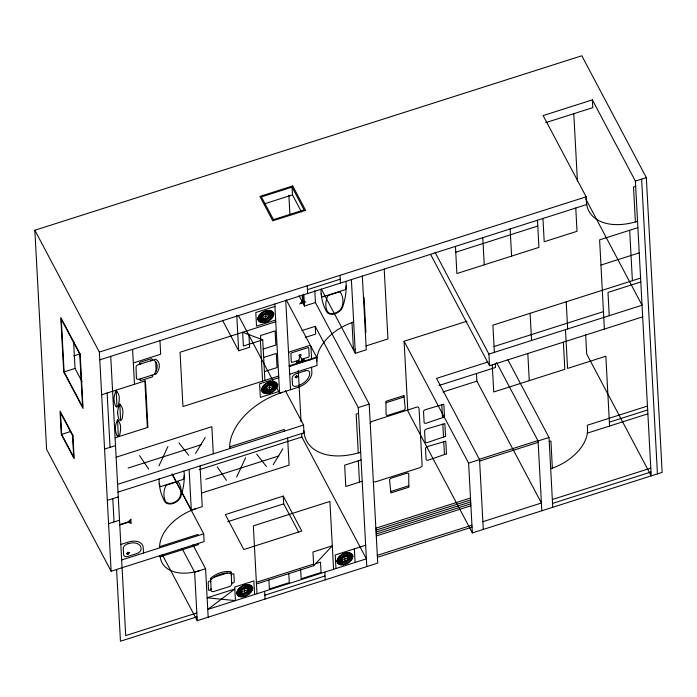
<?xml version="1.0" encoding="UTF-8"?>
<svg xmlns="http://www.w3.org/2000/svg" width="697" height="697" viewBox="0 0 697 697"><rect width="100%" height="100%" fill="white"/><g stroke="black" fill="none" stroke-linecap="round" stroke-linejoin="round"><path stroke-width="1.05" d="M265.2 322.267L265.496 318.991M265.949 313.972L266.245 310.696M269.016 393.352L269.312 390.076M269.765 385.049L270.061 381.773M243.305 596.71L244.063 593.339M245.231 588.172L245.989 584.8M343.551 564.736L344.309 561.364M345.468 556.197L346.226 552.826M298.656 361.063L299.605 357.544L300.721 357.186L302.001 359.992M263.588 322.537L264.799 319.113M266.655 313.85L267.866 310.426M267.404 393.622L268.615 390.189M270.471 384.936L271.682 381.503M116.199 390.442L115.127 393.169A29.893 18.653 -27.9 0 0 114.02 399.686L114.134 400.548A45.418 28.333 -27.9 0 0 114.796 403.972C115.301 408.834 119.143 406.752 118.847 402.892A44.887 28.002 -27.9 0 0 119.248 398.649L119.204 397.316A27.209 16.972 -27.9 0 0 117.427 392.123L116.199 390.442L116.983 407.179M117.697 413.269L117.767 414.14A45.418 28.333 -27.9 0 0 118.429 417.564C118.934 422.426 122.777 420.343 122.48 416.484A44.887 28.002 -27.9 0 0 122.881 412.241L122.838 410.908A27.209 16.972 -27.9 0 0 121.06 405.715L119.832 404.033L118.76 406.76A29.893 18.653 -27.9 0 0 117.654 413.277M115.423 428.977L115.493 429.849A45.418 28.333 -27.9 0 0 116.155 433.273C116.66 438.134 120.503 436.052 120.206 432.192A44.887 28.002 -27.9 0 0 120.607 427.949L120.564 426.616A27.209 16.972 -27.9 0 0 118.786 421.424L117.558 419.742L116.486 422.469A29.893 18.653 -27.9 0 0 115.38 428.986M158.916 465.971L167.933 446.507M236.605 477.166L245.632 457.702M241.728 596.85L243.384 593.4M245.91 588.111L247.566 584.661M341.974 564.875L343.621 561.425M346.156 556.136L347.803 552.686M301.217 303.604L302.803 300.982L304.528 302.55M262.063 322.545L264.137 319.113M267.317 313.85L269.39 310.418M195.561 453.468L205.188 437.524M265.879 393.622L267.953 390.189M271.124 384.936L273.198 381.494M273.25 464.655L282.877 448.72M370.238 423.488L371.379 421.598L417.721 406.813L419.019 407.919L422.147 466.101L420.082 467.635L375.517 481.854L373.357 481.662M240.282 596.719L242.756 593.339M246.538 588.163L249.012 584.792M340.519 564.744L342.994 561.364M346.784 556.189L349.249 552.817M260.704 322.284L263.544 318.999M267.901 313.964L270.75 310.679M264.52 393.361L267.36 390.076M271.717 385.049L274.566 381.756M299.754 304.075L302.542 301.017L302.237 295.275M313.702 565.703L332.295 545.829L312.962 551.998L313.702 565.703L256.461 583.964M239.019 596.336L242.207 593.173M247.087 588.338L250.275 585.175M339.265 564.352L342.445 561.198M347.324 556.363L350.513 553.2M131.062 519.152L128.152 521.922L119.753 524.597M259.563 321.77L263.048 318.773M268.397 314.19L271.891 311.193M263.379 392.855L266.864 389.858M272.213 385.267L275.707 382.27M238.008 595.7L241.772 592.903M247.522 588.608L251.286 585.811M338.245 563.725L342.009 560.919M347.768 556.633L351.523 553.836M131.228 522.367L128.231 522.105L131.106 520.023M258.683 321.029L262.673 318.451M268.781 314.513L272.762 311.934M262.499 392.106L266.489 389.536M272.597 385.589L276.578 383.019M237.285 594.846L241.458 592.528M247.836 588.982L252.009 586.656M337.522 562.871L341.696 560.554M348.082 557.008L352.246 554.681M258.125 320.08L262.429 318.041M269.025 314.922L273.329 312.883M261.933 391.165L266.245 389.126M272.841 385.999L277.145 383.96M236.884 593.827L241.284 592.084M248.01 589.427L252.41 587.684M337.121 561.843L341.521 560.109M348.256 557.452L352.656 555.709M172.325 474.552L203.698 533.806L204.116 541.569L111.128 571.226L46.612 449.373L34.85 230.237L581.812 55.769L646.328 177.622L662.15 472.383L472.357 532.926L407.841 411.073L404.086 341.26L466.973 321.204M292.052 187.127L261.427 196.894L273.468 219.642L304.092 209.875L292.052 187.127L292.47 194.881L301.505 211.94M264.904 203.681L292.47 194.881M585.646 334.551L586.691 354.015L651.207 475.877L635.385 181.107L592.38 99.871L543.146 115.58L586.16 196.815L586.578 204.57M545.62 122.681L592.79 107.634L592.38 99.871M73.716 355.914L79.911 353.937M111.128 571.226L99.366 352.09L586.16 196.815M635.385 181.107L646.328 177.622M307.421 289.673L340.241 279.201M635.673 186.343L633.512 187.031L635.394 221.942L637.546 221.254A52.928 33.02 -27.9 0 1 586.447 202.052M99.784 359.852L586.708 204.526M64.098 371.919L61.266 319.174L79.763 354.102L82.594 406.848L64.098 371.919L75.041 368.425L73.594 341.513M274.94 306.445L255.799 312.552L256.531 326.126L275.672 320.019M455.751 252.218L537.796 226.046M257.35 319.156L274.104 313.807M299.03 295.728L304.493 306.035L315.427 302.55L314.791 290.605M133.327 362.954L160.676 354.233L159.953 340.659M275.759 321.718L180.044 352.246L182.963 406.543L278.678 376.014M363.468 297.436L364.017 297.262L365.89 332.164L365.341 332.338M262.717 339.822L243.384 345.991L242.643 332.277L262.717 339.822L264.895 380.414M222.665 320.542L238.67 350.774L249.613 347.28L248.916 334.351M301.827 330.622L315.244 326.344L358.258 407.579L366.796 566.6M101.657 394.755L145.412 380.797L147.912 427.339L115.092 437.812M637.886 227.649L599.603 239.864L604.386 329.071M263.213 349.049L275.846 345.024L275.088 330.901L260.539 335.545L260.73 339.073M305.338 337.392L315.663 334.107L315.244 326.344M263.658 357.465L276.3 353.44L277.058 367.554L264.416 371.588M61.658 434.362L60.491 412.641L72.532 435.39L73.699 457.11L61.658 434.362L70.606 431.504M298.891 360.183L292.2 362.318A0.897 0.558 -27.9 0 1 291.329 361.987L290.884 353.684A0.897 0.558 -27.9 0 1 291.686 352.821L307.865 347.655A0.897 0.558 -27.9 0 1 308.736 347.986L309.18 356.298A0.897 0.558 -27.9 0 1 308.379 357.152L301.679 359.295M600.953 265.078L639.236 252.863M298.699 361.856L302.045 360.785M289.255 365.847L316.604 357.125L286.24 299.78M289.29 366.465L316.996 357.631M355.122 349.214L353.449 349.746L351.994 322.598L353.667 322.066A41.167 25.684 -27.9 0 0 316.839 361.421M366.073 345.912L387.95 338.934L384.204 269.129M278.765 377.713L259.624 383.82L260.356 397.395L279.497 391.287M289.708 374.219L317.057 365.498L316.604 357.125M321.439 289.246L355.339 353.283L366.282 349.798L362.327 276.108M294.97 377.277L298.063 376.284M261.166 390.233L277.92 384.892M104.576 449.051L115.51 445.566M238.609 315.811L279.602 393.221L297.828 387.41A15.682 9.784 -27.9 0 0 311.864 372.416L311.585 367.241M640.595 278.068L492.918 325.177L494.373 352.325M640.804 281.954L607.984 292.418L609.23 315.689M116.138 457.197L211.853 426.669L213.308 453.817M494.06 346.514L603.454 311.62M128.143 468.044L201.145 444.756M642.678 316.856L489.529 365.707L488.902 354.076L642.05 305.225L585.663 198.715M487.874 362.013L436.531 378.384L479.545 459.628L468.611 463.113L472.357 532.926M117.593 484.354L303.561 425.031L285.343 390.625M358.258 407.579L369.192 404.094L315.427 302.55M439.005 385.493L495.48 367.476L495.271 363.599M385.964 402.77L404.06 396.994M358.572 413.399L356.176 414.166L358.258 452.945L360.654 452.187A58.809 36.688 -27.9 0 1 303.875 430.851M118.011 492.108L304.049 432.767M199.22 469.726L301.853 436.984L301.679 433.726M443.004 391.967L476.887 381.154L476.478 373.557M107.329 500.411L118.272 496.926M205.833 479.24L278.844 455.951M201.511 493.084L289.098 465.152L287.634 437.995M108.575 523.682L119.518 520.197M128.231 522.105L131.167 521.173M119.779 524.989L128.17 522.306L131.289 523.412M172.072 473.829L191.3 510.152L202.243 506.658L200.056 465.936M361.063 459.942L344.658 465.178L345.799 486.506L362.213 481.27M120.825 544.47L128.117 542.144A15.682 9.784 -27.9 0 1 143.251 547.833L143.53 553M283.278 496.09L225.305 514.586L243.802 549.515L301.775 531.018L283.278 496.09L283.696 503.844L298.691 532.168M126.418 553.723L129.511 552.738M227.788 521.678L283.696 503.844M121.653 559.979L203.698 533.806M507.86 359.748L549.009 437.463L538.075 440.957L496.578 362.588M647.461 406.063L587.301 425.257L587.519 429.326A41.167 25.684 -27.9 0 1 550.691 468.689L552.364 468.157L550.909 441.001L549.227 441.541M479.623 461.031L538.145 442.368M390.729 491.516L408.825 485.739M609.387 422.155L647.67 409.941M587.362 433.125L647.879 413.818M192.921 544.819L205.571 568.717L194.629 572.202L181.978 548.312M375.857 528.204L470.484 498.024M375.962 530.147L470.588 499.958M376.066 532.081L470.693 501.901M376.171 534.024L470.797 503.835M376.275 535.958L470.902 505.778M365.646 545.272L335.222 554.969L335.954 568.552M256.374 582.335L313.615 564.073M315.541 563.734L320.515 562.148L321.073 572.464L301.165 578.815L300.677 569.858M236.274 593.426L253.02 588.085M336.512 561.451L353.266 556.11M196.815 612.933L125.713 635.612L110.727 356.359M377.312 555.352L471.939 525.172M482.882 521.678L541.403 503.007L476.887 381.154M552.338 499.522L650.798 468.114M377.417 557.295L472.043 527.106M197.024 616.81L120.45 641.231L116.599 569.484M264.851 595.177L325.011 575.983M552.547 503.4L651.007 472M162.183 554.481L197.234 620.687L377.73 563.106L369.192 404.094M214.528 577.046L227.266 573.047M337.06 560.684L341.495 559.604M348.282 557.957L352.717 556.877M236.823 592.659L241.258 591.579M248.045 589.932L252.471 588.852M257.995 317.771L262.377 317.039M269.077 315.924L273.451 315.192M261.811 388.848L266.193 388.124M272.893 387.001L277.267 386.269M337.339 559.438L341.617 559.064M348.16 558.497L352.438 558.123M237.102 591.413L241.371 591.039M247.923 590.472L252.192 590.098M258.448 316.508L262.569 316.49M268.885 316.473L273.006 316.455M262.264 387.584L266.385 387.576M272.701 387.549L276.822 387.541M337.949 558.166L341.878 558.515M347.899 559.046L351.828 559.395M237.712 590.141L241.641 590.49M247.653 591.021L251.582 591.37M259.206 315.236L262.9 315.941M268.554 317.022L272.239 317.727M263.022 386.321L266.716 387.018M272.37 388.098L276.056 388.804M338.864 556.92L342.279 557.975M347.498 559.586L350.913 560.641M238.627 588.895L242.033 589.95M247.261 591.561L250.667 592.616M260.26 314.025L263.353 315.419M268.092 317.544L271.194 318.938M264.076 385.101L267.169 386.495M271.908 388.63L275.01 390.015M305.756 302.158L303.09 300.843L302.777 295.101M340.04 555.753L342.785 557.469M346.993 560.092L349.737 561.808M239.803 587.728L242.547 589.444M246.747 592.067L249.5 593.783M261.549 312.918L263.91 314.939M267.535 318.024L269.905 320.045M265.365 383.995L267.726 386.016M271.351 389.109L273.721 391.122M341.425 554.716L343.386 557.016M346.392 560.536L348.352 562.836M241.188 586.691L243.148 588.991M246.146 592.52L248.106 594.811M256.662 454.113L266.385 466.467M178.963 442.917L188.687 455.272M217.246 466.824L226.455 480.346M139.548 455.629L148.757 469.151M263.022 311.968L264.555 314.521M266.899 318.442L268.432 320.995M266.838 383.045L268.371 385.607M270.715 389.518L272.248 392.071M435.05 252.366L488.902 354.076M430.598 254.405L489.529 365.707M404.086 341.26L468.611 463.113M301.853 436.984L366.378 558.846L207.758 609.439L234.819 588.974L207.131 597.808L235.447 600.605L234.715 587.031L253.865 580.923L254.588 594.497M34.85 230.237L99.366 352.09M75.041 368.425L82.037 381.642M342.968 553.862L344.057 556.65M345.721 560.911L346.81 563.699M242.722 585.837L243.811 588.625M245.483 592.886L246.572 595.674M264.607 311.219L265.243 314.199M266.21 318.764L266.838 321.744M268.423 382.296L269.059 385.275M270.027 389.85L270.654 392.829M641.623 179.173L657.445 473.943M629.679 230.271L632.388 280.691M609.596 426.033L605.841 356.219L567.558 368.434L565.476 329.646M573.797 113.768L577.412 181.194M575.766 208.02L577.02 231.291L544.2 241.754L542.954 218.483M566.208 301.801L567.663 328.949M563.368 342.157L564.823 369.305L493.72 391.984L492.265 364.836M537.483 220.235L538.938 247.383L456.892 273.555L455.437 246.398M549.009 437.463L552.756 507.277M541.822 510.77L538.049 440.548L479.527 459.218L483.291 529.441M530.103 313.319L531.567 340.467M527.812 353.492L529.267 380.649M510.134 228.956L511.589 256.104M482.786 237.677L484.241 264.825M441.785 404.809L442.473 417.642M442.822 424.185L443.51 437.01M443.762 441.759L444.451 454.583M351.384 279.593L355.339 353.283M358.336 460.813L359.478 482.15M340.031 275.324L340.45 283.087M354.364 548.87L355.095 562.444M344.571 552.843L345.207 564.718M333.558 569.31L329.916 501.439L253.342 525.86L256.984 593.739M324.811 572.106L325.22 579.86M307.211 285.796L307.63 293.55M303.848 294.09L304.493 306.035M302.803 300.982L302.907 303.064M303.561 425.031L303.979 432.785M288.88 195.212L289.917 214.493M298.299 370.673L301.043 421.772M296.46 375.683L296.582 377.879M285.753 300.529L290.536 389.736M284.42 431.138L284.324 429.439L229.627 446.89L229.722 448.58A58.809 36.688 -27.9 0 1 282.337 392.35M274.81 304.023L279.602 393.221M288.811 573.64L289.29 582.605L269.382 588.956L268.903 579.991M265.409 310.54L266.045 322.423M269.225 381.625L269.861 393.5M260.417 340.554L262.595 381.146M264.642 591.291L265.06 599.054M236.762 315.218L238.67 350.774M244.325 584.818L244.969 596.693M205.571 568.717L208.176 617.193M197.957 535.644L197.887 534.451L159.604 546.666L159.665 547.851A41.167 25.684 -27.9 0 1 196.502 508.496M198.375 543.399L198.436 544.584L160.144 556.798L160.083 555.614A41.167 25.684 -27.9 0 0 199.83 570.547M189.114 469.429L191.3 510.152M194.62 571.949L197.234 620.687M144.871 380.971L147.363 427.514M132.604 349.38L134.477 384.291M127.908 552.137L128.03 554.333M107.129 393.012L110.039 447.308M112.801 498.669L114.047 521.94M119.832 404.033L120.616 420.77M117.558 419.742L118.342 436.479M155.771 362.039L156.076 371.126M288.593 353.405A1.803 1.124 -27.9 0 1 290.205 351.68L309.18 345.634A1.803 1.124 -27.9 0 1 310.914 346.287L311.55 358.153A1.803 1.124 -27.9 0 1 309.947 359.879M290.971 365.925A1.803 1.124 -27.9 0 1 289.238 365.272M159.273 478.944A27.532 17.181 -27.9 0 0 160.327 486.706L183.564 479.292A27.627 17.233 -27.9 0 0 183.764 471.137M159.238 483.335A108.68 67.801 -27.9 0 0 164.823 501.613A9.749 6.081 -27.9 0 0 170.538 503.975A7.676 4.783 -27.9 0 0 175.522 502.389A9.749 6.081 -27.9 0 0 180.793 496.517A108.68 67.801 -27.9 0 0 184.261 475.354M321.204 289.22A27.532 17.181 -27.9 0 0 322.258 296.983L345.494 289.569A27.627 17.233 -27.9 0 0 345.686 281.414M321.169 293.611A108.68 67.801 -27.9 0 0 326.745 311.89A9.749 6.081 -27.9 0 0 332.46 314.251A7.676 4.783 -27.9 0 0 337.453 312.665A9.749 6.081 -27.9 0 0 342.724 306.793A108.68 67.801 -27.9 0 0 346.182 285.631M154.778 374.132A2.762 1.725 -27.9 0 1 153.601 374.707L139.043 379.203A2.762 1.725 -27.9 0 1 136.412 378.157L136.046 367.162A2.762 1.725 -27.9 0 1 138.555 364.54L153.113 360.044A2.762 1.725 -27.9 0 1 154.307 359.887M141.125 363.747A1.438 0.897 -27.9 0 1 139.374 363.355A1.438 0.897 -27.9 0 1 141.064 361.917L151.232 358.772A1.438 0.897 -27.9 0 1 152.181 359.678A1.438 0.897 -27.9 0 1 150.543 360.837M141.613 378.436A1.438 0.897 -27.9 0 0 139.931 379.874A1.438 0.897 -27.9 0 0 141.674 380.266L151.092 377.356A1.438 0.897 -27.9 0 0 152.774 375.91A1.438 0.897 -27.9 0 0 151.031 375.526M230.925 572.899A2.762 1.725 -27.9 0 1 231.247 573.648L231.7 584.008A2.762 1.725 -27.9 0 1 229.208 586.639L213.796 591.474A2.762 1.725 -27.9 0 1 211.147 590.455L210.703 580.104A2.762 1.725 -27.9 0 1 210.956 579.163M211.069 588.625A1.438 0.897 -27.9 0 1 209.841 590.246A1.438 0.897 -27.9 0 1 208.499 589.435L208.185 582.204A1.438 0.897 -27.9 0 1 209.814 581.037A1.438 0.897 -27.9 0 1 210.782 581.925M231.657 582.169A1.438 0.897 -27.9 0 0 232.998 582.98A1.438 0.897 -27.9 0 0 234.227 581.359L233.931 574.659A1.438 0.897 -27.9 0 0 232.598 573.849A1.438 0.897 -27.9 0 0 231.369 575.469M229.958 573.195A18.078 11.274 -27.9 0 0 211.923 578.85A1.011 0.627 -27.9 0 1 210.616 578.275A18.41 11.483 -27.9 0 1 231.169 571.828A1.011 0.627 -27.9 0 1 229.958 573.187M444.503 416.945L426.294 423.192A2.187 1.368 -27.9 0 1 424.116 422.417L423.541 411.709A2.187 1.368 -27.9 0 1 425.571 409.592L443.815 404.208L444.503 416.945M445.54 436.322L427.339 442.56A2.187 1.368 -27.9 0 1 425.161 441.793L424.586 431.077A2.187 1.368 -27.9 0 1 426.608 428.969L444.86 423.584L445.54 436.322M446.481 453.886L428.28 460.133A2.187 1.368 -27.9 0 1 426.102 459.367L425.527 448.65A2.187 1.368 -27.9 0 1 427.549 446.542L445.801 441.157L446.481 453.886M292.714 185.968L259.903 196.432L272.806 220.801L305.617 210.337L292.714 185.968M339.866 291.738L327.921 295.545A35.904 22.4 -27.9 0 0 327.268 311.167A9.706 6.055 -27.9 0 0 329.986 313.389A7.676 4.783 -27.9 0 0 339.753 310.27A9.706 6.055 -27.9 0 0 342.14 306.419A35.904 22.4 -27.9 0 0 339.866 291.738M305.103 370.882L296.356 373.679A4.705 2.936 -27.9 0 0 292.148 378.175L292.479 384.378A4.705 2.936 -27.9 0 0 297.018 386.086L297.75 385.859A13.33 8.32 -27.9 0 0 309.677 373.113L309.651 372.59A4.705 2.936 -27.9 0 0 305.103 370.882M403.911 395.574L385.955 401.306L386.042 414.419A2.187 1.368 -27.9 0 0 388.159 415.264L403.267 410.446A2.187 1.368 -27.9 0 0 405.218 408.303L403.911 395.574M177.935 481.461L165.999 485.269A35.904 22.4 -27.9 0 0 165.346 500.89A9.706 6.055 -27.9 0 0 168.064 503.112A7.676 4.783 -27.9 0 0 177.822 499.993A9.706 6.055 -27.9 0 0 180.209 496.142A35.904 22.4 -27.9 0 0 177.935 481.461M128.196 543.695L127.464 543.921A4.705 2.936 -27.9 0 0 123.256 548.426L123.596 554.629A4.705 2.936 -27.9 0 0 128.135 556.337L136.882 553.54A4.705 2.936 -27.9 0 0 141.099 549.044L141.064 548.53A13.33 8.32 -27.9 0 0 128.196 543.695M406.639 473.246L391.531 478.064A2.187 1.368 -27.9 0 0 389.579 480.198L390.878 492.936L408.834 487.203L408.747 474.091A2.187 1.368 -27.9 0 0 406.639 473.246M80.155 354.137L60.796 317.579L63.715 371.884L83.065 408.433L80.155 354.137M72.924 435.425L60.02 411.056L61.266 434.327L74.17 458.696L72.924 435.425M127.743 554.028A1.106 0.688 -27.9 0 0 128.954 552.721A1.106 0.688 -27.9 0 0 127.211 552.948A1.106 0.688 -27.9 0 0 127.743 554.028M297.314 362.667A1.202 0.749 -27.9 0 0 298.63 361.264A1.202 0.749 -27.9 0 0 296.739 361.508A1.202 0.749 -27.9 0 0 297.314 362.667M302.89 360.889A1.202 0.749 -27.9 0 0 304.206 359.486A1.202 0.749 -27.9 0 0 302.324 359.722A1.202 0.749 -27.9 0 0 302.89 360.889M299.806 356.237A1.202 0.749 -27.9 0 0 301.121 354.834A1.202 0.749 -27.9 0 0 299.231 355.078A1.202 0.749 -27.9 0 0 299.806 356.237M296.295 377.574A1.106 0.688 -27.9 0 0 297.506 376.275A1.106 0.688 -27.9 0 0 295.763 376.493A1.106 0.688 -27.9 0 0 296.295 377.574M154.769 373.435A18.078 11.274 -27.9 0 0 154.342 360.576A1.011 0.627 -27.9 0 1 155.684 359.251A18.41 11.483 -27.9 0 1 156.172 373.914A1.011 0.627 -27.9 0 1 154.778 373.435M264.973 319.087A3.651 2.283 -27.9 0 0 268.972 314.809A3.651 2.283 -27.9 0 0 263.231 315.541A3.651 2.283 -27.9 0 0 264.973 319.087M263.989 322.493A8.425 5.254 -27.9 0 0 273.215 312.631A8.425 5.254 -27.9 0 0 259.972 314.321A8.425 5.254 -27.9 0 0 263.989 322.493M267.805 393.578A8.425 5.254 -27.9 0 0 277.031 383.707A8.425 5.254 -27.9 0 0 263.788 385.397A8.425 5.254 -27.9 0 0 267.805 393.578M268.789 390.172A3.651 2.283 -27.9 0 0 272.788 385.894A3.651 2.283 -27.9 0 0 267.047 386.626A3.651 2.283 -27.9 0 0 268.789 390.172M344.135 561.39A3.651 2.283 -27.9 0 0 348.134 557.112A3.651 2.283 -27.9 0 0 342.393 557.844A3.651 2.283 -27.9 0 0 344.135 561.39M343.151 564.797A8.425 5.254 -27.9 0 0 352.377 554.925A8.425 5.254 -27.9 0 0 339.134 556.615A8.425 5.254 -27.9 0 0 343.151 564.797M242.905 596.771A8.425 5.254 -27.9 0 0 252.14 586.9A8.425 5.254 -27.9 0 0 238.897 588.59A8.425 5.254 -27.9 0 0 242.905 596.771M243.889 593.365A3.651 2.283 -27.9 0 0 247.897 589.087A3.651 2.283 -27.9 0 0 242.155 589.819A3.651 2.283 -27.9 0 0 243.889 593.365"/></g></svg>
